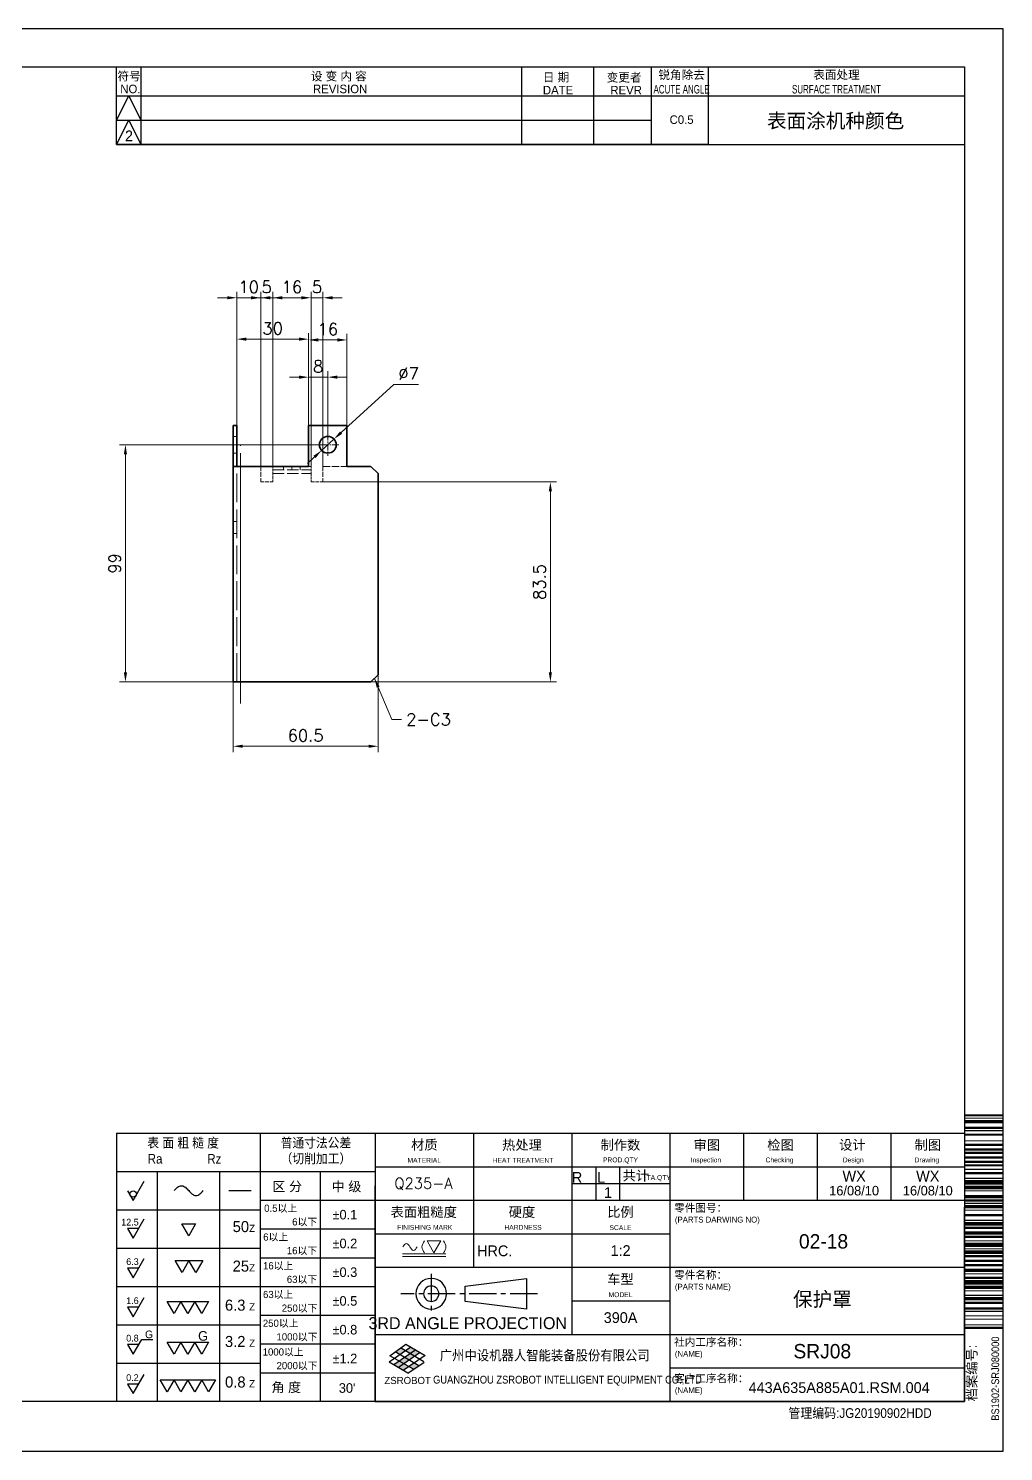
# Model space of a CAD drawing. Extents: x 337 to 133961, y -16604 to 10647.
# Drawn here: x 58400 to 58807, y 3892 to 4486 of the extents above; entities that cross this region are included whole.
import ezdxf
from ezdxf.enums import TextEntityAlignment as Align

# ---------------------------------------------------------------- set-up
doc = ezdxf.new("R2010")
doc.units = 0
for name, pattern in [('CENTER2', [28.575, 19.05, -3.175, 3.175, -3.175]), ('DASHDOT', [18.5, 12, -3, 0.5, -3]), ('DASHED', [15, 12, -3]), ('HIDDEN2', [4.7625, 3.175, -1.5875])]:
    doc.linetypes.add(name, pattern=pattern)
doc.layers.get('0').update_dxf_attribs({"linetype": 'CONTINUOUS'})
doc.layers.get('Defpoints').update_dxf_attribs({"linetype": 'CONTINUOUS'})
for name, color, linetype in [('\\M+1907D\\M+19867', 7, 'CONTINUOUS'), ('A3', 7, 'CONTINUOUS'), ('MARK', 7, 'CONTINUOUS')]:
    doc.layers.add(name, color=color, linetype=linetype)
for name, color, linetype, lineweight in [('DIM', 71, 'CONTINUOUS', 13), ('中心线', 2, 'CENTER2', 13), ('尺寸线', 3, 'CONTINUOUS', 13), ('文字', 3, 'CONTINUOUS', 15), ('虚线', 1, 'HIDDEN2', 13)]:
    doc.layers.add(name, color=color, linetype=linetype, lineweight=lineweight)
doc.styles.add('CH-1', font='FSGB2312.ttf', dxfattribs={"height": 3})
doc.styles.add('MX_NOTE_STANDARD', font='txt.shx', dxfattribs={"bigfont": 'extfont.shx'})
doc.styles.get("Standard").update_dxf_attribs({"font": 'txt.shx', "bigfont": 'bigfont.shx'})
doc.dimstyles.new('副本2', dxfattribs={"dimscale": 2, "dimtxt": 2.5, "dimasz": 2, "dimexe": 1.25, "dimexo": 0, "dimgap": 1, "dimtad": 1, "dimdsep": 46, "dimtxsty": 'Standard', "dimcen": 0, "dimclrd": 3, "dimclre": 3, "dimclrt": 1, "dimadec": 1, "dimazin": 2, "dimtfac": 1, "dimtmove": 0, "dimatfit": 3, "dimfxl": 0, "dimtolj": 1, "dimlwd": -1, "dimlwe": -1, "dimarcsym": 0})
doc.dimstyles.new('副本2$0', dxfattribs={"dimscale": 2, "dimtxt": 2.5, "dimasz": 2, "dimexe": 1.25, "dimexo": 0, "dimgap": 1, "dimtad": 1, "dimdsep": 46, "dimtxsty": 'Standard', "dimcen": 0, "dimclrd": 3, "dimclre": 3, "dimclrt": 1, "dimadec": 1, "dimazin": 2, "dimtfac": 1, "dimtmove": 0, "dimatfit": 3, "dimfxl": 0, "dimtolj": 1, "dimlwd": -1, "dimlwe": -1, "dimarcsym": 0})
doc.dimstyles.new('副本2$3', dxfattribs={"dimscale": 2, "dimtxt": 2.5, "dimasz": 2, "dimexe": 1.25, "dimexo": 0, "dimgap": 1, "dimtad": 1, "dimtoh": 1, "dimdsep": 46, "dimtxsty": 'Standard', "dimcen": 0, "dimclrd": 3, "dimclre": 3, "dimclrt": 1, "dimadec": 1, "dimazin": 2, "dimtfac": 1, "dimtmove": 0, "dimatfit": 3, "dimfxl": 0, "dimtolj": 1, "dimlwd": -1, "dimlwe": -1, "dimarcsym": 0})

# ---------------------------------------------------------------- blocks, each defined once
blk = doc.blocks.new('A$C32AF00EF')
for p, q in [((0, 0), (2.89, 5)), ((-1.44, 2.5), (0, 0))]:
    blk.add_line(p, q)
blk.add_circle((0, 1.67), 0.833)
blk = doc.blocks.new('A$C553B2148')
for p, q in [((1.44, 0), (-1.44, 0)), ((-1.44, 0), (0, -2.5)), ((0, -2.5), (2.89, 2.5))]:
    blk.add_line(p, q)
at = {"style": 'MX_NOTE_STANDARD'}
blk.add_attdef('12.5', text='', height=1.75, dxfattribs=at).set_placement((1.44, 0.28), align=Align.BOTTOM_RIGHT)
blk = doc.blocks.new('A$C1377093C')
for p, q in [((0, 0), (-1.44, 2.5)), ((-1.44, 2.5), (1.44, 2.5)), ((1.44, 2.5), (0, 0))]:
    blk.add_line(p, q)
blk = doc.blocks.new('A$C6D2D6B6B')
for p, q in [((0, 0), (-1.44, 2.5)), ((-1.44, 2.5), (1.44, 2.5)), ((1.44, 2.5), (0, 0)), ((1.44, 2.5), (4.33, 2.5)), ((2.89, 0), (1.44, 2.5)), ((4.33, 2.5), (2.89, 0))]:
    blk.add_line(p, q)
blk = doc.blocks.new('A$C62DD302B')
for p, q in [((-2.89, 0), (-4.33, 2.5)), ((-4.33, 2.5), (-1.44, 2.5)), ((-1.44, 2.5), (-2.89, 0)), ((-1.44, 2.5), (1.44, 2.5)), ((0, 0), (-1.44, 2.5)), ((1.44, 2.5), (0, 0)), ((2.89, 0), (1.44, 2.5)), ((1.44, 2.5), (4.33, 2.5)), ((4.33, 2.5), (2.89, 0))]:
    blk.add_line(p, q)
blk = doc.blocks.new('A$C077E39D2')
for p, q in [((-4.33, -2.5), (-5.77, 0)), ((-5.77, 0), (-2.89, 0)), ((-2.89, 0), (-4.33, -2.5)), ((-2.89, 0), (0, 0)), ((-1.44, -2.5), (-2.89, 0)), ((0, 0), (-1.44, -2.5)), ((1.44, -2.5), (0, 0)), ((0, 0), (2.89, 0)), ((2.89, 0), (1.44, -2.5)), ((4.33, -2.5), (2.89, 0)), ((2.89, 0), (5.77, 0)), ((5.77, 0), (4.33, -2.5))]:
    blk.add_line(p, q)
blk = doc.blocks.new('A$C09D43E00')
for p, q in [((0, 0), (1.78, 3.08)), ((1.78, 3.08), (4.07, 3.08)), ((1.15, 2), (-1.15, 2)), ((-1.15, 2), (0, 0))]:
    blk.add_line(p, q)
at = {"style": 'MX_NOTE_STANDARD'}
blk.add_attdef('12.5', text='', height=1.4, dxfattribs=at).set_placement((1.15, 2.22), align=Align.BOTTOM_RIGHT)
at = {"layer": '\\M+1907D\\M+19867', "color": 0, "style": 'CH-1'}
blk.add_text('G', height=1.6, dxfattribs=at).set_placement((2.47, 3.33))
blk = doc.blocks.new('A$C339E5D7D')
for p, q in [((-2.89, 0), (-4.33, 2.5)), ((-4.33, 2.5), (-1.44, 2.5)), ((-1.44, 2.5), (-2.89, 0)), ((-1.44, 2.5), (1.44, 2.5)), ((0, 0), (-1.44, 2.5)), ((1.44, 2.5), (0, 0)), ((2.89, 0), (1.44, 2.5)), ((1.44, 2.5), (4.33, 2.5)), ((4.33, 2.5), (2.89, 0))]:
    blk.add_line(p, q)
at = {"layer": '\\M+1907D\\M+19867', "color": 0, "style": 'CH-1'}
blk.add_text('G', height=2, dxfattribs=at).set_placement((2.13, 2.81))
blk = doc.blocks.new('A$C34C2392C')
at = {"linetype": 'CENTER2', "ltscale": 0.3}
for p, q in [((-5.53, 4.13), (-5.53, -4.13)), ((16.64, 0), (-11.88, 0))]:
    blk.add_line(p, q, dxfattribs=at)
for p, q in [((1.54, 1.6), (14.34, 3.2)), ((14.34, 3.2), (14.34, -3.2)), ((1.54, -1.6), (1.54, 1.6)), ((14.34, -3.2), (1.54, -1.6))]:
    blk.add_line(p, q)
for radius in [3.2, 1.6]:
    blk.add_arc((-5.53, 0), radius, 0, 359.9894)
blk = doc.blocks.new('A$C48AC1843')
h = blk.add_hatch(color=1)
h.paths.add_polyline_path([(-16.35, -17.65), (-15.35, -18.23), (-14.21, -17.45), (-15.23, -16.83)])
h.paths.add_polyline_path([(-14.21, -17.45), (-13.22, -18.04), (-12.06, -17.24), (-13.05, -16.65)])
h.paths.add_polyline_path([(-13.22, -18.04), (-12.27, -18.61), (-11.11, -17.81), (-12.06, -17.24)])
h.paths.add_polyline_path([(-13.22, -18.04), (-14.36, -18.82), (-13.4, -19.39), (-12.27, -18.61)])
h.paths.add_polyline_path([(-14.36, -18.82), (-15.5, -19.6), (-14.53, -20.16), (-13.4, -19.39)])
h.paths.add_polyline_path([(-14.53, -20.16), (-15.5, -19.6), (-16.63, -20.38), (-15.66, -20.94)])
h.paths.add_polyline_path([(-15.66, -20.94), (-14.66, -21.53), (-13.51, -20.74), (-14.53, -20.16)])
h.paths.add_polyline_path([(-13.51, -20.74), (-12.53, -21.29), (-11.43, -20.54), (-12.4, -19.97)])
for p, q in [((-20.5, 28), (102.5, 28)), ((0, 28), (0, 0)), ((20.5, 28), (20.5, -14)), ((41, 28), (41, -28)), ((56.38, 28), (56.38, 14)), ((71.75, 28), (71.75, 14)), ((87.12, 28), (87.12, 14)), ((-20.5, 21), (102.5, 21)), ((25.5, 21), (25.5, 14)), ((30.5, 21), (30.5, 14)), ((-20.5, 17), (-20.5, -28)), ((-20.5, 17), (-20.5, -28)), ((-20.5, -28), (-20.5, 17)), ((-20.5, 17), (-20.5, -28)), ((-20.5, 17), (-20.5, -28)), ((-20.5, 17), (-20.5, -28)), ((-20.5, 17), (-20.5, -28)), ((-20.5, 17), (-20.5, -28)), ((-20.5, 17), (-20.5, -28)), ((-20.5, -28), (-20.5, 17)), ((-20.5, 17), (-20.5, -28)), ((-20.5, 17), (-20.5, -28)), ((-20.5, 17), (-20.5, -28)), ((-20.5, 17), (-20.5, -28)), ((20.5, 17.5), (41, 17.5)), ((-20.5, 14), (102.5, 14)), ((102.5, -28), (102.5, 12.56)), ((-20.5, 7), (41, 7)), ((-20.5, 0), (102.5, 0)), ((20.5, -7), (41, -7)), ((-20.5, -14), (102.5, -14)), ((-13.05, -16.65), (-17.63, -19.8)), ((-17.49, -18.47), (-14.11, -16.02)), ((-12.06, -17.24), (-16.63, -20.38)), ((-11.43, -20.54), (-16.35, -17.65)), ((-11.11, -17.81), (-15.66, -20.94)), ((-10.34, -19.76), (-15.23, -16.83)), ((-14.11, -16.02), (-10.11, -18.4)), ((-13.7, -22.09), (-17.63, -19.8)), ((-12.53, -21.29), (-17.49, -18.47)), ((-10.11, -18.4), (-14.66, -21.53)), ((-13.7, -22.09), (-10.31, -19.78)), ((41, -21), (102.5, -21)), ((102.5, -28), (-74.5, -28)), ((-20.5, -28), (102.5, -28))]:
    blk.add_line(p, q)
at = {"layer": '\\M+1907D\\M+19867', "color": 0, "linetype": 'Continuous'}
for p, q in [((-74.5, 28), (-74.5, -28)), ((-74.5, 28), (-20.5, 28)), ((-44.5, 28), (-44.5, -28)), ((-20.5, 28), (-20.5, -28)), ((-74.5, 20), (-20.5, 20)), ((-66, 20), (-66, -28)), ((-53, 20), (-53, -28)), ((-32, 20), (-32, -28)), ((-51.04, 16.05), (-46.38, 16.05)), ((-20.5, 17), (-20.5, -28)), ((-20.5, 17), (-20.5, -28)), ((-20.5, 17), (-20.5, -28)), ((-74.5, 12), (-44.5, 12)), ((-44.5, 14), (-20.5, 14)), ((-44.5, 8), (-20.5, 8)), ((-74.5, 4), (-44.5, 4)), ((-44.5, 2), (-20.5, 2)), ((-74.5, -4), (-44.5, -4)), ((-44.5, -4), (-20.5, -4)), ((-44.5, -10), (-20.5, -10)), ((-74.5, -12), (-44.5, -12)), ((-44.5, -16), (-20.5, -16)), ((-74.5, -20), (-44.5, -20)), ((-44.5, -22), (-20.5, -22))]:
    blk.add_line(p, q, dxfattribs=at)
at = {"layer": '\\M+1907D\\M+19867', "color": 0, "linetype": 'Continuous', "start_tangent": (0.606347, 0.7952), "end_tangent": (0.584547, 0.81136)}
blk.add_spline([(-62.45, 16.02), (-61.75, 16.71), (-60.9, 17.03), (-60.14, 16.7), (-59.43, 16), (-58.71, 15.29), (-57.94, 14.97), (-57.09, 15.32), (-56.39, 16.04)], degree=3, dxfattribs=at)
at = {"xscale": 0.8000000000001818, "yscale": 0.8000000000001818, "zscale": 0.8000000000001818}
blk.add_blockref('A$C32AF00EF', (-71.03, 13.97), dxfattribs=at)
ref = blk.add_blockref('A$C553B2148', (-71.03, 8.08), dxfattribs=dict(xscale=0.8000000000001818, yscale=0.8000000000001818, zscale=0.8000000000001818))
ref.add_attrib('12.5', '12.5', dxfattribs={"height": 1.4, "style": 'CH-1'}).set_placement((-69.88, 8.3), align=Align.BOTTOM_RIGHT)
for name, p in [('A$C1377093C', (-59.43, 6.54)), ('A$C6D2D6B6B', (-60.82, -1.06)), ('A$C62DD302B', (-59.61, -9.63)), ('A$C077E39D2', (-59.61, -23.46))]:
    blk.add_blockref(name, p)
ref = blk.add_blockref('A$C553B2148', (-71.03, -0.17), dxfattribs=dict(xscale=0.8000000000001818, yscale=0.8000000000001818, zscale=0.8000000000001818))
ref.add_attrib('12.5', '6.3', dxfattribs={"height": 1.4, "style": 'CH-1'}).set_placement((-69.88, 0.06), align=Align.BOTTOM_RIGHT)
at = {"lineweight": 35}
for name, p in [('A$C34C2392C', (-3.29, -5.51)), ('A$C339E5D7D', (-59.61, -18.13))]:
    blk.add_blockref(name, p, dxfattribs=at)
ref = blk.add_blockref('A$C553B2148', (-71.03, -8.32), dxfattribs=dict(xscale=0.8000000000001818, yscale=0.8000000000001818, zscale=0.8000000000001818))
ref.add_attrib('12.5', '1.6', dxfattribs={"height": 1.4, "style": 'CH-1'}).set_placement((-69.88, -8.09), align=Align.BOTTOM_RIGHT)
ref = blk.add_blockref('A$C09D43E00', (-71.03, -18.13), dxfattribs=at)
ref.add_attrib('12.5', '0.8', dxfattribs={"height": 1.4, "style": 'CH-1'}).set_placement((-69.88, -15.91), align=Align.BOTTOM_RIGHT)
ref = blk.add_blockref('A$C553B2148', (-71.03, -24.36), dxfattribs=dict(xscale=0.8000000000001818, yscale=0.8000000000001818, zscale=0.8000000000001818))
ref.add_attrib('12.5', '0.2', dxfattribs={"height": 1.4, "style": 'CH-1'}).set_placement((-69.88, -24.14), align=Align.BOTTOM_RIGHT)
at = {"style": 'CH-1', "width": 0.9}
for s, p in [('表 面 粗 糙 度', (-60.6, 26.03)), ('普通寸法公差', (-32.89, 26.03)), ('（切削加工）', (-32.89, 22.74)), ('Ra              Rz', (-60.31, 22.63))]:
    blk.add_text(s, height=2, dxfattribs=at).set_placement(p, align=Align.MIDDLE)
at = {"style": 'CH-1'}
blk.add_text('材质', height=2.028, dxfattribs=at).set_placement((-13.03, 24.56))
at = {"lineweight": 35, "style": 'CH-1'}
for s, height, p in [('热处理', 2.028, (10.11, 25.57)), ('HEAT TREATMENT', 1.0138, (10.33, 22.33)), ('表面粗糙度', 2.028, (-10.39, 11.57)), ('硬度', 2.028, (10.11, 11.57)), ('FINISHING MARK', 1.0138, (-10.17, 8.33)), ('HARDNESS', 1.014, (10.33, 8.33)), ('HRC.', 2.25, (4.42, 3.44, -250.08))]:
    blk.add_text(s, height=height, dxfattribs=at).set_placement(p, align=Align.MIDDLE)
at = {"style": 'CH-1'}
for s, height, p in [('制作数', 2.028, (30.67, 25.57)), ('审图', 2.028, (48.69, 25.57)), ('检图', 2.028, (64.06, 25.57)), ('设计 ', 2.028, (79.44, 25.57)), ('制图', 2.028, (94.81, 25.57)), ('MATERIAL', 1.014, (-10.28, 22.33)), ('PROD.QTY', 1.014, (30.68, 22.28)), ('Inspection ', 1.0138, (48.69, 22.28)), ('Checking ', 1.014, (64.06, 22.28)), ('Design ', 1.014, (79.44, 22.28)), ('Drawing ', 1.014, (94.81, 22.28)), ('R', 2.25, (21.62, 18.76)), ('L', 2.25, (26.62, 18.76)), ('共计', 2.028, (33.88, 19.17)), ('TA.QTY', 1.014, (38.65, 18.61)), ('比例', 2.028, (30.67, 11.57)), ('SCALE', 1.014, (30.68, 8.28)), ('车型', 2.028, (30.67, -2.43)), ('MODEL', 1.014, (30.68, -5.72)), ('3RD ANGLE PROJECTION', 2.5, (-1.2, -11.66))]:
    blk.add_text(s, height=height, dxfattribs=at).set_placement(p, align=Align.MIDDLE)
at = {"lineweight": 35, "style": 'CH-1'}
for s, height, p in [('零件图号：', 1.622, (41.87, 11.59)), ('(PARTS DARWING NO)', 1.2169, (42.03, 9.34)), ('零件名称：', 1.622, (41.87, -2.41)), ('(PARTS NAME)', 1.2169, (42.03, -4.66)), ('社内工序名称：', 1.622, (41.87, -16.41)), ('(NAME)', 1.217, (42.03, -18.66)), ('客户工序名称：', 1.622, (41.87, -24)), ('(NAME)', 1.217, (42.03, -26.26))]:
    blk.add_text(s, height=height, dxfattribs=at).set_placement(p)
at = {"color": 1, "style": 'CH-1'}
blk.add_text('ZSROBOT', height=1.5, dxfattribs=at).set_placement((-13.75, -23.62), align=Align.MIDDLE)
at = {"layer": '\\M+1907D\\M+19867', "color": 0, "style": 'CH-1'}
for s, height, p in [('区 分', 2, (-38.88, 16.89)), ('中 级', 2, (-26.5, 16.89)), ('0.5以上', 1.5, (-40.25, 12.35)), ('6以下', 1.5, (-35.24, 9.48)), ('6以上', 1.5, (-41.29, 6.35)), ('16以下', 1.5, (-35.8, 3.48)), ('16以上', 1.5, (-40.77, 0.35)), ('63以下', 1.5, (-35.8, -2.52)), ('63以上', 1.5, (-40.77, -5.65)), ('250以下', 1.5, (-36.3, -8.52)), ('250以上', 1.5, (-40.25, -11.65)), ('1000以下', 1.5, (-36.85, -14.52)), ('1000以上', 1.5, (-39.73, -17.65)), ('2000以下', 1.5, (-36.83, -20.52)), ('角 度', 2, (-39.08, -25.02))]:
    blk.add_text(s, height=height, dxfattribs=at).set_placement(p, align=Align.MIDDLE)
for s, height, p in [('%%P0.1', 2, (-29.44, 9.98)), ('50', 2.3, (-50.26, 7.35)), ('Z', 1.5, (-46.82, 7.38)), ('%%P0.2', 2, (-29.44, 3.98)), ('25', 2.3, (-50.26, -0.9)), ('Z', 1.5, (-46.82, -0.86)), ('%%P0.3', 2, (-29.44, -2.02)), ('6.3', 2.3, (-51.87, -9.05)), ('Z', 1.5, (-46.82, -9.01)), ('%%P0.5', 2, (-29.44, -8.02)), ('3.2', 2.3, (-51.87, -16.63)), ('%%P0.8', 2, (-29.44, -14.02)), ('Z', 1.5, (-46.82, -16.59)), ('%%P1.2', 2, (-29.44, -20.02)), ('0.8', 2.3, (-51.85, -25.09)), ('Z', 1.5, (-46.82, -25.05)), ("30'", 2, (-28.12, -26.19))]:
    blk.add_text(s, height=height, dxfattribs=at).set_placement(p)
at = {"layer": 'MARK', "style": 'CH-1', "width": 0.9}
for s, height, p in [('广州中设机器人智能装备股份有限公司', 2.1, (-7.05, -19.43)), ('GUANGZHOU ZSROBOT INTELLIGENT EQUIPMENT CO.,LTD', 1.62, (-8.44, -24.26))]:
    blk.add_text(s, height=height, dxfattribs=at).set_placement(p)
blk = doc.blocks.new('A$C2CD672AE')
for p, q in [((-218.5, -289), (-218.5, 8)), ((-218.5, 8), (201.5, 8)), ((201.5, 8), (201.5, -289)), ((-193.5, 0), (193.5, 0)), ((-193.5, -278.55), (-193.5, 0)), ((16.5, -16.21), (16.5, 0)), ((21.57, 0), (21.57, -16.21)), ((69.95, 0), (181.5, 0)), ((69.95, 0), (181.5, 0)), ((69.95, 0), (181.5, 0)), ((69.95, 0), (181.5, 0)), ((193.5, 0), (193.5, -278.55)), ((101.05, 0), (101.05, -16.21)), ((101.05, 0), (101.05, -16.21)), ((101.05, 0), (101.05, -16.21)), ((101.05, 0), (101.05, -16.21)), ((101.05, 0), (101.05, -16.21)), ((116.05, 0), (116.05, -16.21)), ((116.05, 0), (116.05, -16.21)), ((116.05, 0), (116.05, -16.21)), ((116.05, 0), (116.05, -16.21)), ((116.05, 0), (116.05, -16.21)), ((128.05, 0), (128.05, -16.21)), ((128.05, 0), (128.05, -16.21)), ((128.05, 0), (128.05, -16.21)), ((128.05, 0), (128.05, -16.21)), ((128.05, 0), (128.05, -16.21)), ((140.05, -16.21), (140.05, 0)), ((16.5, -11.14), (19.04, -6.07)), ((16.5, -6.07), (128.05, -6.07)), ((16.5, -6.07), (128.05, -6.07)), ((16.5, -6.07), (128.05, -6.07)), ((16.5, -6.07), (128.05, -6.07)), ((19.04, -6.07), (21.57, -11.14)), ((128.05, -6.07), (140.05, -6.07)), ((128.05, -6.07), (140.05, -6.07)), ((128.05, -6.07), (140.05, -6.07)), ((128.05, -6.07), (193.5, -6.07)), ((16.5, -16.21), (19.04, -11.14)), ((16.5, -11.14), (128.05, -11.14)), ((16.5, -11.14), (128.05, -11.14)), ((16.5, -11.14), (128.05, -11.14)), ((16.5, -11.14), (128.05, -11.14)), ((19.04, -11.14), (21.57, -16.21)), ((16.5, -16.21), (140.05, -16.21)), ((140.05, -16.21), (16.5, -16.21)), ((16.5, -16.21), (140.05, -16.21)), ((16.5, -16.21), (193.5, -16.21)), ((193.5, -278.55), (-193.5, -278.55)), ((201.5, -289), (-218.5, -289))]:
    blk.add_line(p, q)
at = {"style": 'CH-1'}
for s, p in [('符号', (19.12, -1.91)), ('设 变 内 容', (62.89, -1.91)), ('日 期', (108.22, -2.16)), ('变更者', (122.43, -2.16)), ('锐角除去', (134.43, -1.63)), ('表面处理', (166.75, -1.61)), ('NO.', (19.39, -4.62)), ('REVISION', (63.16, -4.62)), ('DATE', (108.64, -4.87)), ('REVR', (122.85, -4.87)), ('C0.5', (134.43, -11.03))]:
    blk.add_text(s, height=1.775, dxfattribs=at).set_placement(p, align=Align.MIDDLE)
at = {"style": 'CH-1', "width": 0.7}
for s, p in [('ACUTE ANGLE', (134.43, -4.69)), ('SURFACE TREATMENT', (166.75, -4.68))]:
    blk.add_text(s, height=1.7746, dxfattribs=at).set_placement(p, align=Align.MIDDLE)
blk = doc.blocks.new('车型')
at = {"layer": '文字', "color": 1, "linetype": 'Continuous', "style": 'CH-1'}
blk.add_text('390A', height=2.25, dxfattribs=at).set_placement((-10.31, -3.5, -250.08), align=Align.MIDDLE)
blk = doc.blocks.new('工序名称')
at = {"layer": '文字', "color": 1, "linetype": 'Continuous', "style": 'CH-1'}
blk.add_text('443A635A885A01.RSM.004', height=2.25, dxfattribs=at).set_placement((-29.69, -6.35, -250.08), align=Align.MIDDLE)
blk = doc.blocks.new('制图人员')
at = {"layer": '文字', "color": 1, "linetype": 'Continuous', "style": 'CH-1'}
blk.add_text('WX', height=2.25, dxfattribs=at).set_placement((-7.69, -1.99), align=Align.MIDDLE)
blk = doc.blocks.new('制图日期')
at = {"layer": '文字', "color": 1, "linetype": 'Continuous', "style": 'CH-1'}
blk.add_text('16/08/10', height=2, dxfattribs=at).set_placement((-7.69, 2.04), align=Align.MIDDLE)
blk = doc.blocks.new('设计人员')
at = {"layer": '文字', "color": 1, "linetype": 'Continuous', "style": 'CH-1'}
blk.add_text('WX', height=2.25, dxfattribs=at).set_placement((-7.69, -1.99), align=Align.MIDDLE)
blk = doc.blocks.new('设计日期')
at = {"layer": '文字', "color": 1, "linetype": 'Continuous', "style": 'CH-1'}
blk.add_text('16/08/10', height=2, dxfattribs=at).set_placement((-7.69, 2.04), align=Align.MIDDLE)
blk = doc.blocks.new('管理编码')
at = {"color": 1, "style": 'CH-1', "width": 0.9}
blk.add_text('管理编码:JG20190902HDD', height=2.0282, dxfattribs=at).set_placement((-21.83, -2.38), align=Align.MIDDLE)
blk = doc.blocks.new('社内工序名称')
at = {"layer": '文字', "color": 1, "linetype": 'Continuous', "style": 'CH-1'}
blk.add_text('SRJ08', height=3, dxfattribs=at).set_placement((0.64, 0, -250.08), align=Align.MIDDLE)
blk = doc.blocks.new('*U236')
at = {"layer": 'A3', "color": 0, "const_width": 0.296}
for points in [[(2.15, 0), (2.15, 10)], [(2.44, 0), (2.44, 10)], [(3.04, 0), (3.04, 10)], [(4.52, 0), (4.52, 10)], [(5.41, 0), (5.41, 10)], [(6.59, 0), (6.59, 10)], [(7.19, 0), (7.19, 10)], [(7.48, 0), (7.48, 10)], [(8.67, 0), (8.67, 10)], [(8.96, 0), (8.96, 10)], [(9.56, 0), (9.56, 10)], [(9.85, 0), (9.85, 10)], [(10.15, 0), (10.15, 10)], [(10.74, 0), (10.74, 10)], [(11.93, 0), (11.93, 10)], [(12.52, 0), (12.52, 10)], [(12.81, 0), (12.81, 10)], [(13.11, 0), (13.11, 10)], [(13.7, 0), (13.7, 10)], [(14, 0), (14, 10)], [(14.3, 0), (14.3, 10)], [(14.59, 0), (14.59, 10)], [(15.19, 0), (15.19, 10)], [(15.48, 0), (15.48, 10)], [(16.37, 0), (16.37, 10)], [(16.96, 0), (16.96, 10)], [(17.26, 0), (17.26, 10)], [(17.56, 0), (17.56, 10)], [(18.44, 0), (18.44, 10)], [(18.74, 0), (18.74, 10)], [(19.63, 0), (19.63, 10)], [(19.93, 0), (19.93, 10)], [(20.81, 0), (20.81, 10)], [(21.11, 0), (21.11, 10)], [(21.7, 0), (21.7, 10)], [(22, 0), (22, 10)], [(22.3, 0), (22.3, 10)], [(22.89, 0), (22.89, 10)], [(23.48, 0), (23.48, 10)], [(23.78, 0), (23.78, 10)], [(24.07, 0), (24.07, 10)], [(24.37, 0), (24.37, 10)], [(24.96, 0), (24.96, 10)], [(25.85, 0), (25.85, 10)], [(26.15, 0), (26.15, 10)], [(26.74, 0), (26.74, 10)], [(27.04, 0), (27.04, 10)], [(27.33, 0), (27.33, 10)], [(28.22, 0), (28.22, 10)], [(28.52, 0), (28.52, 10)], [(29.11, 0), (29.11, 10)], [(29.41, 0), (29.41, 10)], [(29.7, 0), (29.7, 10)], [(30.3, 0), (30.3, 10)], [(31.48, 0), (31.48, 10)], [(31.78, 0), (31.78, 10)], [(32.96, 0), (32.96, 10)], [(33.56, 0), (33.56, 10)], [(33.85, 0), (33.85, 10)], [(34.15, 0), (34.15, 10)], [(34.74, 0), (34.74, 10)], [(35.33, 0), (35.33, 10)], [(35.63, 0), (35.63, 10)], [(36.22, 0), (36.22, 10)], [(36.52, 0), (36.52, 10)], [(36.81, 0), (36.81, 10)], [(38, 0), (38, 10)], [(38.59, 0), (38.59, 10)], [(38.89, 0), (38.89, 10)], [(39.19, 0), (39.19, 10)], [(39.78, 0), (39.78, 10)], [(40.07, 0), (40.07, 10)], [(40.37, 0), (40.37, 10)], [(40.67, 0), (40.67, 10)], [(41.26, 0), (41.26, 10)], [(42.44, 0), (42.44, 10)], [(42.74, 0), (42.74, 10)], [(43.63, 0), (43.63, 10)], [(44.52, 0), (44.52, 10)], [(44.81, 0), (44.81, 10)], [(45.41, 0), (45.41, 10)], [(45.7, 0), (45.7, 10)], [(46.59, 0), (46.59, 10)], [(46.89, 0), (46.89, 10)], [(47.78, 0), (47.78, 10)], [(48.07, 0), (48.07, 10)], [(48.67, 0), (48.67, 10)], [(48.96, 0), (48.96, 10)], [(49.85, 0), (49.85, 10)], [(50.15, 0), (50.15, 10)], [(51.04, 0), (51.04, 10)], [(52.52, 0), (52.52, 10)], [(52.81, 0), (52.81, 10)], [(53.7, 0), (53.7, 10)], [(54.3, 0), (54.3, 10)], [(54.59, 0), (54.59, 10)], [(55.78, 0), (55.78, 10)], [(56.07, 0), (56.07, 10)], [(56.37, 0), (56.37, 10)], [(56.96, 0), (56.96, 10)], [(57.56, 0), (57.56, 10)], [(57.85, 0), (57.85, 10)]]:
    blk.add_lwpolyline(points, dxfattribs=at)
at = {"layer": 'A3', "color": 0, "style": 'CH-1', "width": 0.9}
blk.add_text('BS1902-SRJ080000', height=2, dxfattribs=at).set_placement((0, 2), align=Align.MIDDLE_RIGHT)
blk = doc.blocks.new('*D288')
at = {"layer": 'Defpoints', "color": 0, "transparency": 16777216}
for p in [(58485.89, 4212.73), (58546.39, 4215.73), (58546.39, 4185.89)]:
    blk.add_point(p, dxfattribs=at)
at = {"layer": 'DIM', "color": 3, "transparency": 16777216}
for p, q in [((58485.89, 4212.73), (58485.89, 4183.39)), ((58546.39, 4215.73), (58546.39, 4183.39)), ((58489.89, 4185.89), (58542.39, 4185.89))]:
    blk.add_line(p, q, dxfattribs=at)
for points in [[(58489.89, 4186.55), (58489.89, 4185.22), (58485.89, 4185.89)], [(58542.39, 4186.55), (58542.39, 4185.22), (58546.39, 4185.89)]]:
    blk.add_solid(points, dxfattribs=at)
at = {"layer": 'DIM', "color": 1, "transparency": 16777216, "insert": (58516.14, 4190.39), "char_height": 5, "attachment_point": 5}
blk.add_mtext('\\A1;60.5', dxfattribs=at)
blk = doc.blocks.new('*D289')
at = {"layer": 'Defpoints', "color": 0, "transparency": 16777216}
for p in [(58517.39, 4355.82), (58487.39, 4319.73), (58517.39, 4319.73)]:
    blk.add_point(p, dxfattribs=at)
at = {"layer": 'DIM', "color": 3, "transparency": 16777216}
for p, q in [((58487.39, 4319.73), (58487.39, 4358.32)), ((58491.39, 4355.82), (58513.39, 4355.82)), ((58517.39, 4319.73), (58517.39, 4358.32))]:
    blk.add_line(p, q, dxfattribs=at)
for points in [[(58491.39, 4356.49), (58491.39, 4355.16), (58487.39, 4355.82)], [(58513.39, 4356.49), (58513.39, 4355.16), (58517.39, 4355.82)]]:
    blk.add_solid(points, dxfattribs=at)
at = {"layer": 'DIM', "color": 1, "transparency": 16777216, "insert": (58502.39, 4360.32), "char_height": 5, "attachment_point": 5}
blk.add_mtext('\\A1;30', dxfattribs=at)
blk = doc.blocks.new('*D290')
at = {"layer": 'Defpoints', "color": 0, "transparency": 16777216}
for p in [(58533.39, 4355.49), (58517.39, 4319.73), (58533.39, 4319.73)]:
    blk.add_point(p, dxfattribs=at)
at = {"layer": 'DIM', "color": 3, "transparency": 16777216}
for p, q in [((58517.39, 4319.73), (58517.39, 4357.99)), ((58521.39, 4355.49), (58529.39, 4355.49)), ((58533.39, 4319.73), (58533.39, 4357.99))]:
    blk.add_line(p, q, dxfattribs=at)
for points in [[(58521.39, 4356.16), (58521.39, 4354.82), (58517.39, 4355.49)], [(58529.39, 4356.16), (58529.39, 4354.82), (58533.39, 4355.49)]]:
    blk.add_solid(points, dxfattribs=at)
at = {"layer": 'DIM', "color": 1, "transparency": 16777216, "insert": (58525.39, 4359.99), "char_height": 5, "attachment_point": 5}
blk.add_mtext('\\A1;16', dxfattribs=at)
blk = doc.blocks.new('*D295')
at = {"layer": 'Defpoints', "color": 0, "transparency": 16777216}
for p in [(58525.39, 4339.96), (58517.39, 4319.73), (58525.39, 4316.28)]:
    blk.add_point(p, dxfattribs=at)
at = {"layer": 'DIM', "color": 3, "transparency": 16777216}
for p, q in [((58517.39, 4319.73), (58517.39, 4342.46)), ((58525.39, 4316.28), (58525.39, 4342.46)), ((58513.39, 4339.96), (58509.39, 4339.96)), ((58517.39, 4339.96), (58525.39, 4339.96)), ((58529.39, 4339.96), (58533.39, 4339.96))]:
    blk.add_line(p, q, dxfattribs=at)
for points in [[(58513.39, 4340.63), (58513.39, 4339.29), (58517.39, 4339.96)], [(58529.39, 4340.63), (58529.39, 4339.29), (58525.39, 4339.96)]]:
    blk.add_solid(points, dxfattribs=at)
at = {"layer": 'DIM', "color": 1, "transparency": 16777216, "insert": (58521.39, 4344.46), "char_height": 5, "attachment_point": 5}
blk.add_mtext('\\A1;8', dxfattribs=at)
blk = doc.blocks.new('*D296')
at = {"layer": 'Defpoints', "color": 0, "transparency": 16777216}
for p in [(58440.93, 4311.73), (58525.39, 4311.73), (58485.89, 4212.73)]:
    blk.add_point(p, dxfattribs=at)
at = {"layer": 'DIM', "color": 3, "transparency": 16777216}
for p, q in [((58525.39, 4311.73), (58438.43, 4311.73)), ((58440.93, 4216.73), (58440.93, 4307.73)), ((58485.89, 4212.73), (58438.43, 4212.73))]:
    blk.add_line(p, q, dxfattribs=at)
for points in [[(58440.26, 4307.73), (58441.59, 4307.73), (58440.93, 4311.73)], [(58440.26, 4216.73), (58441.59, 4216.73), (58440.93, 4212.73)]]:
    blk.add_solid(points, dxfattribs=at)
at = {"layer": 'DIM', "color": 1, "transparency": 16777216, "insert": (58436.43, 4262.23), "char_height": 5, "attachment_point": 5, "rotation": 90}
blk.add_mtext('\\A1;99', dxfattribs=at)
blk = doc.blocks.new('FINISH_01')
at = {"layer": 'DIM'}
for p, q in [((-15.91, -6.29), (-13.03, -6.29)), ((-14.47, -8.79), (-15.91, -6.29)), ((-13.03, -6.29), (-14.47, -8.79)), ((-21.03, -9), (-11.97, -9)), ((-21.03, -9.5), (-11.97, -9.5))]:
    blk.add_line(p, q, dxfattribs=at)
for points in [[(-20.97, -7.54), (-20.22, -6.79), (-19.47, -7.54), (-18.72, -8.29), (-17.97, -7.54)], [(-16.47, -6.29), (-16.97, -7.54), (-16.47, -8.79)], [(-12.47, -6.29), (-11.97, -7.54), (-12.47, -8.79)]]:
    blk.add_spline(points, degree=3, dxfattribs=at)
blk = doc.blocks.new('*D298')
at = {"layer": 'Defpoints', "color": 0, "transparency": 16777216}
for p in [(58527.97, 4314.09), (58522.81, 4309.37)]:
    blk.add_point(p, dxfattribs=at)
at = {"layer": 'DIM', "color": 3, "transparency": 16777216}
for p, q in [((58552.97, 4336.95), (58530.93, 4316.79)), ((58563.31, 4336.95), (58552.97, 4336.95)), ((58522.81, 4309.37), (58527.97, 4314.09)), ((58519.86, 4306.67), (58516.9, 4303.97))]:
    blk.add_line(p, q, dxfattribs=at)
for points in [[(58530.48, 4317.28), (58531.38, 4316.3), (58527.97, 4314.09)], [(58519.41, 4307.16), (58520.31, 4306.18), (58522.81, 4309.37)]]:
    blk.add_solid(points, dxfattribs=at)
at = {"layer": 'DIM', "color": 1, "transparency": 16777216, "insert": (58559.14, 4341.45), "char_height": 5, "attachment_point": 5}
blk.add_mtext('\\A1;∅7', dxfattribs=at)
blk = doc.blocks.new('*D299')
at = {"layer": 'Defpoints', "color": 0, "transparency": 16777216}
for p in [(58518.39, 4373.1), (58518.39, 4302.73), (58523.39, 4302.73)]:
    blk.add_point(p, dxfattribs=at)
at = {"layer": 'DIM', "color": 3, "transparency": 16777216}
for p, q in [((58514.39, 4373.1), (58510.39, 4373.1)), ((58518.39, 4302.73), (58518.39, 4375.6)), ((58523.39, 4373.1), (58518.39, 4373.1)), ((58523.39, 4302.73), (58523.39, 4375.6)), ((58527.39, 4373.1), (58531.39, 4373.1))]:
    blk.add_line(p, q, dxfattribs=at)
for points in [[(58514.39, 4373.76), (58514.39, 4372.43), (58518.39, 4373.1)], [(58527.39, 4373.76), (58527.39, 4372.43), (58523.39, 4373.1)]]:
    blk.add_solid(points, dxfattribs=at)
at = {"layer": 'DIM', "color": 1, "transparency": 16777216, "insert": (58520.89, 4377.6), "char_height": 5, "attachment_point": 5}
blk.add_mtext('\\A1;5', dxfattribs=at)
blk = doc.blocks.new('*D300')
at = {"layer": 'Defpoints', "color": 0, "transparency": 16777216}
for p in [(58523.39, 4296.23), (58618.3, 4296.23), (58543.39, 4212.73)]:
    blk.add_point(p, dxfattribs=at)
at = {"layer": 'DIM', "color": 3, "transparency": 16777216}
for p, q in [((58523.39, 4296.23), (58620.8, 4296.23)), ((58618.3, 4216.73), (58618.3, 4292.23)), ((58543.39, 4212.73), (58620.8, 4212.73))]:
    blk.add_line(p, q, dxfattribs=at)
for points in [[(58617.63, 4292.23), (58618.96, 4292.23), (58618.3, 4296.23)], [(58617.63, 4216.73), (58618.96, 4216.73), (58618.3, 4212.73)]]:
    blk.add_solid(points, dxfattribs=at)
at = {"layer": 'DIM', "color": 1, "transparency": 16777216, "insert": (58613.8, 4254.48), "char_height": 5, "attachment_point": 5, "rotation": 90}
blk.add_mtext('\\A1;83.5', dxfattribs=at)
blk = doc.blocks.new('*D301')
at = {"layer": 'Defpoints', "color": 0, "transparency": 16777216}
for p in [(58502.39, 4373.1), (58502.39, 4302.73), (58518.39, 4302.73)]:
    blk.add_point(p, dxfattribs=at)
at = {"layer": 'DIM', "color": 3, "transparency": 16777216}
for p, q in [((58502.39, 4302.73), (58502.39, 4375.6)), ((58514.39, 4373.1), (58506.39, 4373.1)), ((58518.39, 4302.73), (58518.39, 4375.6))]:
    blk.add_line(p, q, dxfattribs=at)
for points in [[(58506.39, 4373.76), (58506.39, 4372.43), (58502.39, 4373.1)], [(58514.39, 4373.76), (58514.39, 4372.43), (58518.39, 4373.1)]]:
    blk.add_solid(points, dxfattribs=at)
at = {"layer": 'DIM', "color": 1, "transparency": 16777216, "insert": (58510.39, 4377.6), "char_height": 5, "attachment_point": 5}
blk.add_mtext('\\A1;16', dxfattribs=at)
blk = doc.blocks.new('*D302')
at = {"layer": 'Defpoints', "color": 0, "transparency": 16777216}
for p in [(58497.39, 4373.1), (58497.39, 4302.73), (58502.39, 4302.73)]:
    blk.add_point(p, dxfattribs=at)
at = {"layer": 'DIM', "color": 3, "transparency": 16777216}
for p, q in [((58493.39, 4373.1), (58489.39, 4373.1)), ((58497.39, 4302.73), (58497.39, 4375.6)), ((58502.39, 4373.1), (58497.39, 4373.1)), ((58502.39, 4302.73), (58502.39, 4375.6)), ((58506.39, 4373.1), (58510.39, 4373.1))]:
    blk.add_line(p, q, dxfattribs=at)
for points in [[(58493.39, 4373.76), (58493.39, 4372.43), (58497.39, 4373.1)], [(58506.39, 4373.76), (58506.39, 4372.43), (58502.39, 4373.1)]]:
    blk.add_solid(points, dxfattribs=at)
at = {"layer": 'DIM', "color": 1, "transparency": 16777216, "insert": (58499.89, 4377.6), "char_height": 5, "attachment_point": 5}
blk.add_mtext('\\A1;5', dxfattribs=at)
blk = doc.blocks.new('*D303')
at = {"layer": 'Defpoints', "color": 0, "transparency": 16777216}
for p in [(58487.39, 4373.1), (58487.39, 4319.73), (58497.39, 4302.73)]:
    blk.add_point(p, dxfattribs=at)
at = {"layer": 'DIM', "color": 3, "transparency": 16777216}
for p, q in [((58483.39, 4373.1), (58479.39, 4373.1)), ((58487.39, 4319.73), (58487.39, 4375.6)), ((58497.39, 4373.1), (58487.39, 4373.1)), ((58497.39, 4302.73), (58497.39, 4375.6)), ((58501.39, 4373.1), (58505.39, 4373.1))]:
    blk.add_line(p, q, dxfattribs=at)
for points in [[(58483.39, 4373.76), (58483.39, 4372.43), (58487.39, 4373.1)], [(58501.39, 4373.76), (58501.39, 4372.43), (58497.39, 4373.1)]]:
    blk.add_solid(points, dxfattribs=at)
at = {"layer": 'DIM', "color": 1, "transparency": 16777216, "insert": (58492.39, 4377.6), "char_height": 5, "attachment_point": 5}
blk.add_mtext('\\A1;10', dxfattribs=at)

msp = doc.modelspace()

# ---------------------------------------------------------------- linework, layer by layer
at = {"color": 7, "lineweight": 35, "ltscale": 0.425}
for p, q in [((58485.89, 4302.732), (58485.89, 4319.732)), ((58487.39, 4302.732), (58487.39, 4319.732)), ((58517.39, 4302.732), (58517.39, 4319.732)), ((58533.39, 4319.732), (58533.39, 4302.732))]:
    msp.add_line(p, q, dxfattribs=at)
at = {"color": 7, "lineweight": 35, "ltscale": 0.0375}
msp.add_line((58485.89, 4319.732), (58487.39, 4319.732), dxfattribs=at)
at = {"color": 7, "lineweight": 35, "ltscale": 0.4}
msp.add_line((58517.39, 4319.732), (58533.39, 4319.732), dxfattribs=at)
at = {"color": 7, "lineweight": 35}
for p, q in [((58485.89, 4212.732), (58485.89, 4302.732)), ((58488.89, 4302.732), (58517.39, 4302.732)), ((58546.39, 4215.732), (58546.39, 4299.732)), ((58488.89, 4212.732), (58543.39, 4212.732))]:
    msp.add_line(p, q, dxfattribs=at)
at = {"color": 7, "lineweight": 35, "ltscale": 0.075}
for p, q in [((58488.89, 4302.732), (58485.89, 4302.732)), ((58488.89, 4212.732), (58485.89, 4212.732))]:
    msp.add_line(p, q, dxfattribs=at)
at = {"color": 7, "lineweight": 13}
msp.add_line((58488.89, 4212.732), (58488.89, 4302.732), dxfattribs=at)
at = {"color": 7, "lineweight": 35, "ltscale": 0.25}
msp.add_line((58533.39, 4302.732), (58543.39, 4302.732), dxfattribs=at)
at = {"color": 7, "lineweight": 35, "ltscale": 0.106066}
for p, q in [((58546.39, 4299.732), (58543.39, 4302.732)), ((58543.39, 4212.732), (58546.39, 4215.732))]:
    msp.add_line(p, q, dxfattribs=at)
at = {"color": 7, "lineweight": 35}
msp.add_circle((58525.39, 4311.732), 3.5, dxfattribs=at)
at = {"layer": 'A3'}
msp.add_lwpolyline([(57967.215, 4485.503), (58807.215, 4485.503), (58807.215, 3891.503), (57967.215, 3891.503)], close=True, dxfattribs=at)
at = {"layer": '中心线', "linetype": 'DASHDOT', "lineweight": 13, "ltscale": 0.227499}
msp.add_line((58525.39, 4316.282), (58525.39, 4307.182), dxfattribs=at)
at = {"layer": '中心线', "linetype": 'DASHDOT', "lineweight": 13, "ltscale": 0.045}
for p, q in [((58485.74, 4311.732), (58487.54, 4311.732)), ((58485.74, 4274.732), (58487.54, 4274.732))]:
    msp.add_line(p, q, dxfattribs=at)
at = {"layer": '中心线', "linetype": 'DASHDOT', "lineweight": 13}
msp.add_line((58488.89, 4203.731), (58488.89, 4311.732), dxfattribs=at)
at = {"layer": '中心线', "linetype": 'DASHDOT', "lineweight": 13, "ltscale": 0.227501}
msp.add_line((58529.94, 4311.732), (58520.84, 4311.732), dxfattribs=at)
at = {"layer": '中心线', "linetype": 'DASHDOT', "lineweight": 13, "ltscale": 0.045015}
msp.add_line((58510.39, 4302.882), (58510.39, 4301.081), dxfattribs=at)
at = {"layer": '虚线', "linetype": 'DASHED', "lineweight": 13, "ltscale": 0.0375}
for p, q in [((58485.89, 4315.232), (58487.39, 4315.232)), ((58485.89, 4308.232), (58487.39, 4308.232)), ((58506.89, 4302.732), (58506.89, 4301.232)), ((58513.89, 4302.732), (58513.89, 4301.232)), ((58485.89, 4279.732), (58487.39, 4279.732)), ((58485.89, 4274.732), (58487.39, 4274.732)), ((58485.89, 4274.732), (58487.39, 4274.732))]:
    msp.add_line(p, q, dxfattribs=at)
at = {"layer": '虚线', "linetype": 'DASHED', "lineweight": 13}
for p, q in [((58487.39, 4212.732), (58487.39, 4302.732)), ((58488.89, 4212.732), (58488.89, 4302.732)), ((58488.89, 4302.732), (58488.89, 4212.732)), ((58488.89, 4302.732), (58488.89, 4212.732))]:
    msp.add_line(p, q, dxfattribs=at)
at = {"layer": '虚线', "linetype": 'DASHED', "lineweight": 13, "ltscale": 0.1625}
for p, q in [((58497.39, 4302.732), (58497.39, 4296.232)), ((58523.39, 4302.732), (58523.39, 4296.232))]:
    msp.add_line(p, q, dxfattribs=at)
at = {"layer": '虚线', "linetype": 'DASHED', "lineweight": 13, "ltscale": 0.075}
for p, q in [((58502.39, 4299.732), (58502.39, 4302.732)), ((58518.39, 4302.732), (58518.39, 4299.732))]:
    msp.add_line(p, q, dxfattribs=at)
at = {"layer": '虚线', "linetype": 'DASHED', "lineweight": 13, "ltscale": 0.4}
for p, q in [((58502.39, 4301.232), (58518.39, 4301.232)), ((58502.39, 4299.732), (58518.39, 4299.732)), ((58502.39, 4299.732), (58518.39, 4299.732))]:
    msp.add_line(p, q, dxfattribs=at)
at = {"layer": '虚线', "linetype": 'DASHED', "lineweight": 13, "ltscale": 0.025002}
msp.add_line((58517.39, 4302.732), (58518.39, 4302.732), dxfattribs=at)
at = {"layer": '虚线', "linetype": 'DASHED', "lineweight": 13, "ltscale": 0.249998}
msp.add_line((58523.39, 4302.732), (58533.39, 4302.732), dxfattribs=at)
at = {"layer": '虚线', "linetype": 'DASHED', "lineweight": 13, "ltscale": 0.125}
for p, q in [((58497.39, 4296.232), (58502.39, 4296.232)), ((58518.39, 4296.232), (58523.39, 4296.232))]:
    msp.add_line(p, q, dxfattribs=at)
at = {"layer": '虚线', "linetype": 'DASHED', "lineweight": 13, "ltscale": 0.0875}
for p, q in [((58502.39, 4296.232), (58502.39, 4299.732)), ((58518.39, 4299.732), (58518.39, 4296.232))]:
    msp.add_line(p, q, dxfattribs=at)

# ---------------------------------------------------------------- block references
at = {"xscale": 2, "yscale": 2, "zscale": 2}
for name, p in [('A$C2CD672AE', (58404.215, 4469.503)), ('设计人员', (58760.465, 4010.408)), ('制图人员', (58791.215, 4010.408)), ('设计日期', (58760.465, 3996.408)), ('制图日期', (58791.215, 3996.408)), ('车型', (58668.215, 3954.408)), ('工序名称', (58798.206, 3930.888)), ('管理编码', (58791.215, 3912.408))]:
    msp.add_blockref(name, p, dxfattribs=at)
at = {"lineweight": 35, "xscale": 2, "yscale": 2, "zscale": 2}
msp.add_blockref('A$C48AC1843', (58586.215, 3968.408), dxfattribs=at)
at = {"layer": 'A3', "xscale": 1.599999999999909, "yscale": 1.599999999999909, "zscale": 1.599999999999909, "rotation": 90}
msp.add_blockref('*U236', (58807.214, 3939.503), dxfattribs=at)
at = {"layer": 'DIM', "xscale": 2, "yscale": 2, "zscale": 2}
msp.add_blockref('FINISH_01', (58598.632, 3991.978), dxfattribs=at)
at = {"layer": '尺寸线', "xscale": 2, "yscale": 2, "zscale": 2}
msp.add_blockref('社内工序名称', (58730.512, 3933.395), dxfattribs=at)

# ---------------------------------------------------------------- texts
at = {"insert": (58792.175, 3912.462), "char_height": 4.0563, "width": 86.78134, "attachment_point": 1, "rotation": 90, "style": 'CH-1'}
msp.add_mtext('档案编号:', dxfattribs=at)
at = {"layer": 'DIM', "color": 1, "insert": (58558.132, 4199.593), "char_height": 5, "width": 626.0377, "attachment_point": 1}
msp.add_mtext('\\A1;2-C3', dxfattribs=at)
at = {"layer": '文字', "color": 1, "linetype": 'Continuous', "style": 'CH-1'}
for s, height, p in [('表面涂机种颜色', 6, (58737.344, 4447.102, -500.161)), ('2', 4.5, (58442.421, 4440.696, -500.161)), ('1', 4.5, (58642.368, 3999.601, -500.161)), ('02-18', 6, (58732.317, 3979.245, -500.161)), ('1:2', 4.5, (58647.603, 3975.414, -500.161)), ('保护罩', 6, (58731.831, 3955.184, -500.161))]:
    msp.add_text(s, height=height, dxfattribs=at).set_placement(p, align=Align.MIDDLE)
at = {"layer": '文字', "color": 1, "linetype": 'Continuous'}
msp.add_text('Q235-A', height=4.5, dxfattribs=at).set_placement((58565.344, 4003.256, -500.161), align=Align.MIDDLE)

# ---------------------------------------------------------------- dimensions: what is measured, and where the dimension line sits
at = {"layer": 'DIM'}
for base, p1, p2, picture, middle in [((58487.39, 4373.098), (58497.39, 4302.732), (58487.39, 4319.732), '*D303', (58492.39, 4377.598)), ((58502.39, 4373.098), (58518.39, 4302.732), (58502.39, 4302.732), '*D301', (58510.39, 4377.598)), ((58517.39, 4355.823), (58487.39, 4319.732), (58517.39, 4319.732), '*D289', (58502.39, 4360.323)), ((58533.39, 4355.49), (58517.39, 4319.732), (58533.39, 4319.732), '*D290', (58525.39, 4359.99)), ((58525.39, 4339.961), (58517.39, 4319.732), (58525.39, 4316.282), '*D295', (58521.39, 4344.461)), ((58546.39, 4185.887), (58485.89, 4212.732), (58546.39, 4215.732), '*D288', (58516.14, 4190.387))]:
    dim = msp.add_linear_dim(base=base, p1=p1, p2=p2, dimstyle='副本2$0', dxfattribs=at)
    dim.commit()
    dim.dimension.update_dxf_attribs({"geometry": picture, "text_midpoint": middle})
for base, p1, p2, picture, middle in [((58497.39, 4373.098), (58502.39, 4302.732), (58497.39, 4302.732), '*D302', (58499.89, 4373.098)), ((58518.39, 4373.098), (58523.39, 4302.732), (58518.39, 4302.732), '*D299', (58520.89, 4373.098))]:
    dim = msp.add_linear_dim(base=base, p1=p1, p2=p2, dimstyle='副本2$0', dxfattribs=at)
    dim.commit()
    dim.dimension.update_dxf_attribs({"geometry": picture, "text_midpoint": middle, "dimtype": 160})
dim = msp.add_diameter_dim_2p(p1=(58522.807, 4309.37), p2=(58527.973, 4314.093), dimstyle='副本2$3', dxfattribs=at)
dim.commit()
dim.dimension.update_dxf_attribs({"geometry": '*D298', "text_midpoint": (58559.14, 4336.952), "dimtype": 163})
for base, p1, p2, picture, middle in [((58440.926, 4311.732), (58485.89, 4212.732), (58525.39, 4311.732), '*D296', (58436.426, 4262.232)), ((58618.295, 4296.232), (58543.39, 4212.732), (58523.39, 4296.232), '*D300', (58613.795, 4254.482))]:
    dim = msp.add_linear_dim(base=base, p1=p1, p2=p2, angle=90, dimstyle='副本2$0', dxfattribs=at)
    dim.commit()
    dim.dimension.update_dxf_attribs({"geometry": picture, "text_midpoint": middle})

# ---------------------------------------------------------------- leaders
at = {"layer": 'DIM', "annotation_type": 0, "has_hookline": 1, "hookline_direction": 0, "text_width": 18.333}
msp.add_leader([(58544.89, 4214.232), (58552.132, 4197.093), (58556.132, 4197.093)], dimstyle='副本2', override={"dimgap": 1, "dimtad": 0}, dxfattribs=at)

doc.saveas('drawing.dxf')
